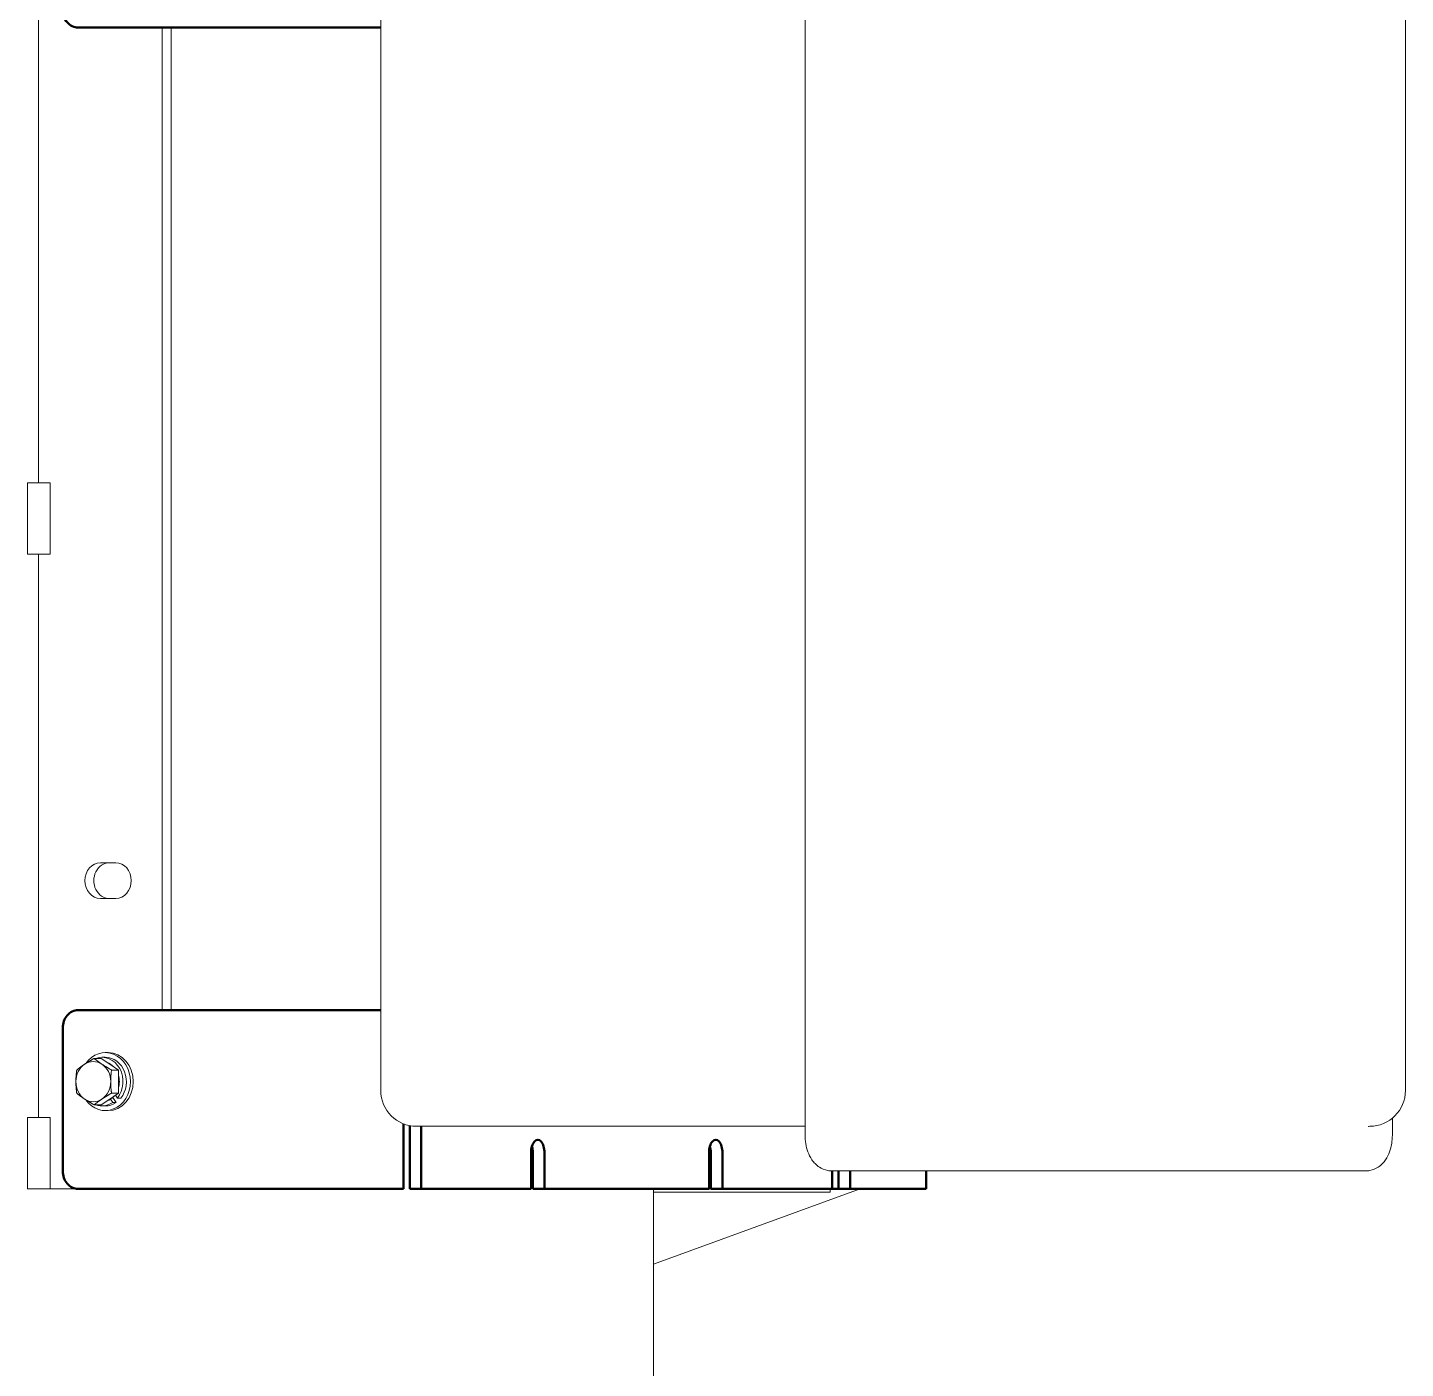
# Model space of a CAD drawing. Header units: inches. Extents: x 17 to 469, y 7 to 301.
# Drawn here: x 250.26 to 269.54, y 76.47 to 95.23 of the extents above; entities that cross this region are included whole.
import ezdxf

# ---------------------------------------------------------------- set-up
doc = ezdxf.new("R2010")
doc.units = ezdxf.units.IN
doc.header["$LTSCALE"] = 14
doc.header["$MEASUREMENT"] = 0
doc.layers.add('Visible (ANSI)', color=7, linetype='Continuous', lineweight=50)

msp = doc.modelspace()

# ---------------------------------------------------------------- linework, layer by layer
at = {"layer": 'Visible (ANSI)', "linetype": 'Continuous', "lineweight": 18}
for p, q in [((250.415332, 96.739368), (250.415332, 88.859368)), ((261.141771, 96.479368), (261.141771, 79.729368)), ((255.204593, 95.854368), (255.204593, 80.354368)), ((269.54129, 80.354368), (269.54129, 95.854368)), ((252.147383, 81.479368), (252.147383, 95.229368)), ((252.272383, 95.229368), (252.272383, 81.479368)), ((250.262799, 88.859368), (250.577712, 88.859368)), ((250.262799, 88.859368), (250.262799, 87.859368)), ((250.577712, 88.859368), (250.577712, 87.859368)), ((250.262799, 87.859368), (250.577712, 87.859368)), ((250.415332, 87.859368), (250.415332, 79.979368)), ((251.281357, 83.541868), (251.497864, 83.541868)), ((251.497864, 83.041868), (251.281357, 83.041868)), ((251.291257, 80.803839), (251.194806, 80.803839)), ((251.291257, 80.803839), (251.412933, 80.722721)), ((251.303759, 80.819368), (251.350759, 80.819368)), ((251.390759, 80.885368), (251.350759, 80.885368)), ((251.412933, 80.722721), (251.53461, 80.641604)), ((251.53461, 80.641604), (251.438159, 80.641604)), ((251.53461, 80.641604), (251.53461, 80.479368)), ((251.53461, 80.479368), (251.53461, 80.317133)), ((251.412933, 80.236015), (251.291257, 80.154897)), ((251.53461, 80.317133), (251.412933, 80.236015)), ((251.423971, 80.235046), (251.456666, 80.188807)), ((251.53461, 80.317133), (251.438159, 80.317133)), ((251.503666, 80.188807), (251.454315, 80.258601)), ((251.519724, 80.248258), (251.491394, 80.288322)), ((251.519724, 80.248258), (251.566724, 80.248258)), ((251.291257, 80.154897), (251.194806, 80.154897)), ((251.303759, 80.139368), (251.350759, 80.139368)), ((251.390759, 80.073368), (251.350759, 80.073368)), ((251.456666, 80.188807), (251.503666, 80.188807)), ((250.262799, 79.979368), (250.577712, 79.979368)), ((250.262799, 79.979368), (250.262799, 78.979368)), ((250.577712, 79.979368), (250.577712, 78.979368)), ((255.704593, 79.854368), (261.141771, 79.854368)), ((269.358277, 79.967691), (269.358277, 79.729368)), ((261.516771, 79.229368), (261.733277, 79.229368)), ((261.733277, 79.229368), (268.983277, 79.229368)), ((250.262799, 78.979368), (250.577712, 78.979368)), ((250.577712, 78.979368), (250.971101, 78.979368)), ((261.910263, 78.979368), (259.022235, 77.925487)), ((259.022235, 78.979368), (259.022235, 51.479368)), ((259.022235, 78.931759), (261.494236, 78.931759)), ((259.797758, 78.979368), (259.822878, 78.979368)), ((261.494236, 78.931759), (261.494236, 78.979368))]:
    msp.add_line(p, q, dxfattribs=at)
at = {"layer": 'Visible (ANSI)'}
for p, q in [((250.971101, 95.229368), (253.917194, 95.229368)), ((254.51483, 95.229368), (253.917194, 95.229368)), ((254.51483, 95.229368), (255.204593, 95.229368)), ((253.917194, 81.479368), (250.971101, 81.479368)), ((253.917194, 81.479368), (254.51483, 81.479368)), ((255.204593, 81.479368), (254.51483, 81.479368)), ((250.754595, 81.229368), (250.754595, 79.229368)), ((255.521508, 78.979368), (255.521508, 79.889094)), ((255.609128, 78.979368), (255.609128, 79.863566)), ((255.771508, 79.854368), (255.771508, 78.979368)), ((257.307758, 78.979368), (257.307758, 79.479368)), ((257.332878, 78.979368), (257.332878, 79.479368)), ((257.495258, 79.479368), (257.495258, 78.979368)), ((259.797758, 78.979368), (259.797758, 79.479368)), ((259.822878, 78.979368), (259.822878, 79.479368)), ((259.985258, 79.479368), (259.985258, 78.979368)), ((261.521508, 78.979368), (261.521508, 79.229368)), ((261.609128, 78.979368), (261.609128, 79.229368)), ((261.771508, 79.229368), (261.771508, 78.979368)), ((262.836799, 78.979368), (262.836799, 79.229368)), ((250.971101, 78.979368), (253.917194, 78.979368)), ((254.51483, 78.979368), (253.917194, 78.979368)), ((254.51483, 78.979368), (255.521508, 78.979368)), ((255.771508, 78.979368), (255.609128, 78.979368)), ((255.771508, 78.979368), (257.307758, 78.979368)), ((257.495258, 78.979368), (257.332878, 78.979368)), ((257.495258, 78.979368), (259.797758, 78.979368)), ((259.985258, 78.979368), (259.822878, 78.979368)), ((259.985258, 78.979368), (261.521508, 78.979368)), ((261.609128, 78.979368), (261.521508, 78.979368)), ((261.771508, 78.979368), (261.609128, 78.979368)), ((261.771508, 78.979368), (262.778185, 78.979368)), ((262.836799, 78.979368), (262.778185, 78.979368))]:
    msp.add_line(p, q, dxfattribs=at)
at = {"layer": 'Visible (ANSI)', "linetype": 'Continuous', "lineweight": 18}
for centre, start, end in [((255.704593, 80.354368), 180, 270), ((269.04129, 80.354368), 270, 0)]:
    msp.add_arc(centre, 0.5, start, end, dxfattribs=at)
at = {"layer": 'Visible (ANSI)'}
for centre, major_axis, ratio, start_param, end_param in [((250.971101, 95.479368), (0, -0.25), 0.866025404, 4.71238898, 6.283185307), ((250.971101, 81.229368), (0, 0.25), 0.866025404, 0, 1.570796327), ((257.401508, 79.479368), (0, 0.1875), 0.5, 4.71238898, 7.853981634), ((259.891508, 79.479368), (0, 0.1875), 0.5, 4.71238898, 7.853981634), ((257.239128, 79.479368), (0, 0.1875), 0.5, 4.71238898, 5.235987756), ((259.729128, 79.479368), (0, 0.1875), 0.5, 4.71238898, 5.235987756), ((250.971101, 79.229368), (0, -0.25), 0.866025404, 4.71238898, 6.283185307)]:
    msp.add_ellipse(centre, major_axis=major_axis, ratio=ratio, start_param=start_param, end_param=end_param, dxfattribs=at)
at = {"layer": 'Visible (ANSI)', "linetype": 'Continuous', "lineweight": 18}
for centre, major_axis, start_param, end_param in [((251.281357, 83.291868), (0, -0.25), 3.141592654, 6.283185307), ((251.406357, 83.291868), (0, 0.25), 0, 3.141592654), ((251.497864, 83.291868), (0, 0.25), 3.141592654, 6.283185307), ((251.350759, 80.479368), (0, 0.406), 2.245515024, 7.179262937), ((251.303759, 80.479368), (0, 0.34), 3.964984994, 6.586585867), ((251.350759, 80.479368), (0, 0.34), 3.964984994, 6.283185307), ((251.390759, 80.479368), (0, 0.406), 3.141592654, 6.283185307), ((251.182257, 80.479368), (0, -0.281), 3.665191429, 4.71238898), ((251.182257, 80.479368), (0, 0.281), 5.759586532, 6.806784083), ((251.182257, 80.479368), (0, 0.281), 4.71238898, 5.759586532), ((251.303759, 80.479368), (0, 0.281), 5.532440699, 5.986732364), ((251.182257, 80.479368), (0, -0.281), 4.71238898, 5.759586532), ((251.182257, 80.479368), (0, 0.281), 3.665191429, 4.71238898), ((251.303759, 80.479368), (0, -0.281), 1.248865352, 1.892727302), ((251.182257, 80.479368), (0, -0.281), 5.759586532, 6.806784083), ((251.303759, 80.479368), (0, -0.281), 0.296452943, 0.750744608), ((251.303759, 80.479368), (0, -0.34), 5.979784747, 6.829218888), ((251.350759, 80.479368), (0, -0.34), 0, 0.54603358)]:
    msp.add_ellipse(centre, major_axis=major_axis, ratio=0.866025404, start_param=start_param, end_param=end_param, dxfattribs=at)
for points in [[(251.06058, 80.722721), (251.11705, 80.760368), (251.194806, 80.803839)], [(251.194806, 80.803839), (251.247463, 80.760368), (251.303933, 80.722721)], [(250.938903, 80.479368), (250.938903, 80.554662), (250.951452, 80.641604)], [(250.951452, 80.641604), (251.00411, 80.685074), (251.06058, 80.722721)], [(251.303933, 80.722721), (251.360403, 80.685074), (251.438159, 80.641604)], [(251.438159, 80.641604), (251.42561, 80.554662), (251.42561, 80.479368)], [(250.951452, 80.317133), (250.938903, 80.404074), (250.938903, 80.479368)], [(251.42561, 80.479368), (251.42561, 80.404074), (251.438159, 80.317133)], [(251.06058, 80.236015), (251.00411, 80.273662), (250.951452, 80.317133)], [(251.194806, 80.154897), (251.11705, 80.198368), (251.06058, 80.236015)], [(251.303933, 80.236015), (251.247463, 80.198368), (251.194806, 80.154897)], [(251.438159, 80.317133), (251.360403, 80.273662), (251.303933, 80.236015)]]:
    msp.add_rational_spline(points, [1, 1.0379548493, 1], degree=2, dxfattribs=at)
msp.add_open_spline([(269.04129, 79.854368), (269.030094, 79.854368), (269.020244, 79.850268), (269.020244, 79.850268)], degree=3, dxfattribs=at)
for points, knots in [([(261.141771, 79.729368), (261.141771, 79.690098), (261.144818, 79.65084), (261.15743, 79.573209), (261.166941, 79.534848), (261.194394, 79.459275), (261.212187, 79.421953), (261.262519, 79.348817), (261.295343, 79.312245), (261.374439, 79.260845), (261.414152, 79.243277), (261.477274, 79.231271), (261.497017, 79.229368), (261.516771, 79.229368)], [3.141592654, 3.141592654, 3.141592654, 3.141592654, 3.455751919, 3.455751919, 3.769911184, 3.769911184, 4.08407045, 4.08407045, 4.398229715, 4.398229715, 4.617572014, 4.617572014, 4.71238898, 4.71238898, 4.71238898, 4.71238898]), ([(269.358277, 79.729368), (269.358277, 79.690098), (269.35523, 79.65084), (269.342618, 79.573209), (269.333107, 79.534848), (269.305653, 79.459275), (269.28786, 79.421953), (269.237528, 79.348817), (269.204704, 79.312245), (269.125608, 79.260845), (269.085896, 79.243277), (269.022774, 79.231271), (269.00303, 79.229368), (268.983277, 79.229368)], [0, 0, 0, 0, 0.314159265, 0.314159265, 0.628318531, 0.628318531, 0.942477796, 0.942477796, 1.256637061, 1.256637061, 1.47597936, 1.47597936, 1.570796327, 1.570796327, 1.570796327, 1.570796327])]:
    msp.add_open_spline(points, degree=3, knots=knots, dxfattribs=at)

doc.saveas('drawing.dxf')
